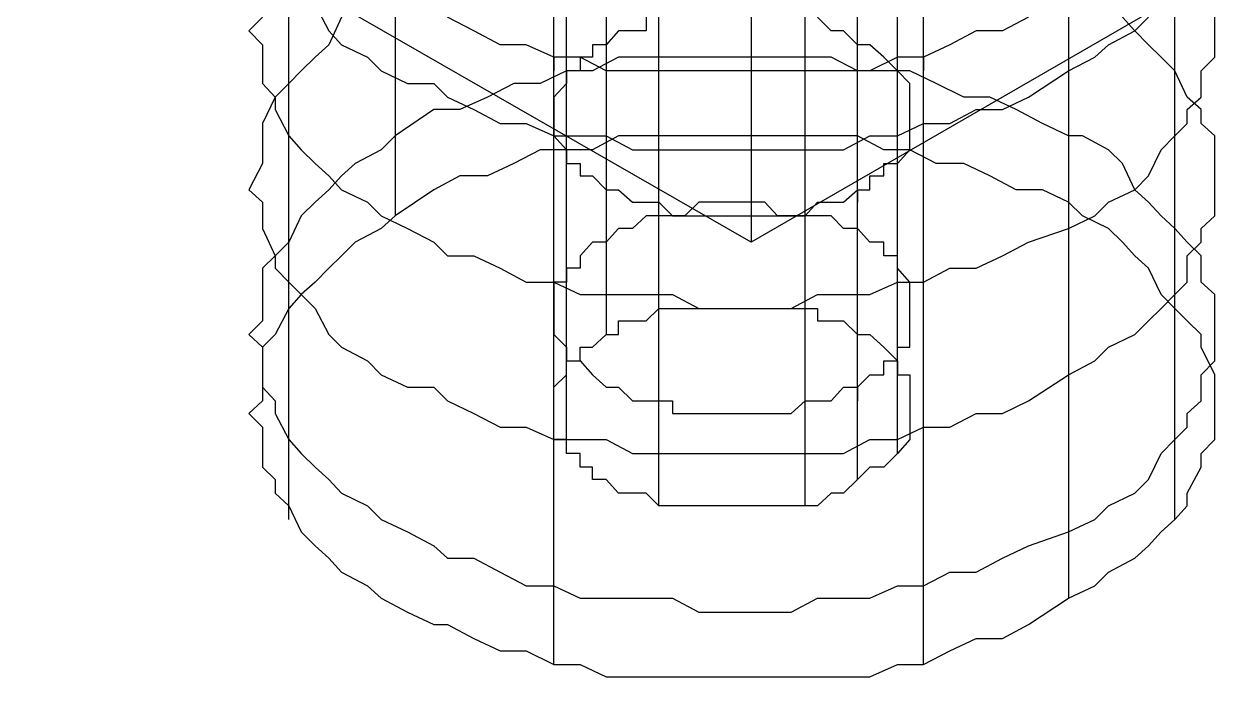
# Model space of a CAD drawing. Header units: millimetres. Extents: x 0 to 2112, y 8 to 1252.
# Drawn here: x 395.7 to 419.74, y 852.62 to 865.66 of the extents above; entities that cross this region are included whole.
import ezdxf

# ---------------------------------------------------------------- set-up
doc = ezdxf.new("R2010")
doc.units = ezdxf.units.MM
doc.layers.get('0').update_dxf_attribs({"linetype": 'CONTINUOUS'})

msp = doc.modelspace()

# ---------------------------------------------------------------- linework, layer by layer
at = {"color": 9}
for p, q in [((410.221, 861.303), (367.986, 885.55)), ((410.221, 861.303), (367.986, 885.55)), ((452.212, 885.55), (410.221, 861.303)), ((452.212, 885.55), (410.221, 861.303)), ((408.376, 859.98), (408.376, 875.52)), ((411.297, 859.98), (411.297, 875.52)), ((406.28, 863.148), (406.28, 875.273)), ((413.664, 863.148), (413.664, 875.273)), ((407.328, 874.995), (407.328, 859.458)), ((407.328, 874.995), (407.328, 859.458)), ((406.531, 858.658), (406.531, 874.473)), ((413.142, 858.658), (413.142, 874.473)), ((403.112, 873.951), (403.112, 861.826)), ((403.112, 873.951), (403.112, 861.826)), ((406.531, 857.088), (406.531, 872.903)), ((413.142, 857.088), (413.142, 872.903)), ((400.992, 859.98), (400.992, 872.106)), ((412.341, 856.566), (412.341, 872.106)), ((412.341, 856.566), (412.341, 872.106)), ((418.68, 859.98), (418.68, 872.106)), ((408.376, 856.04), (408.376, 871.58)), ((411.297, 856.04), (411.297, 871.58)), ((400.992, 855.765), (400.992, 867.89)), ((418.68, 855.765), (418.68, 867.89)), ((410.221, 866.567), (410.221, 861.303)), ((410.221, 866.567), (410.221, 861.303)), ((416.556, 866.316), (416.556, 854.195)), ((416.556, 866.316), (416.556, 854.195)), ((401.514, 866.041), (401.789, 865.519)), ((400.466, 865.794), (400.191, 865.519)), ((402.04, 865.794), (401.789, 865.244)), ((404.682, 865.519), (404.16, 865.794)), ((404.682, 865.519), (404.16, 865.794)), ((408.125, 865.794), (408.125, 865.519)), ((411.819, 865.519), (411.543, 865.794)), ((415.759, 865.794), (415.237, 865.519)), ((415.759, 865.794), (415.237, 865.519)), ((417.879, 865.519), (417.632, 865.794)), ((417.879, 865.519), (418.155, 865.794)), ((419.477, 865.244), (419.477, 865.794)), ((400.191, 865.519), (400.466, 865.244)), ((401.789, 865.519), (402.04, 865.244)), ((405.208, 865.244), (404.682, 865.519)), ((405.208, 865.244), (404.682, 865.519)), ((407.575, 865.519), (407.328, 865.244)), ((407.85, 865.519), (407.575, 865.519)), ((408.125, 865.519), (407.85, 865.519)), ((412.066, 865.519), (411.819, 865.519)), ((412.341, 865.244), (412.066, 865.519)), ((412.066, 865.519), (412.066, 865.519)), ((414.711, 865.519), (414.189, 865.244)), ((414.711, 865.519), (414.189, 865.244)), ((415.237, 865.519), (414.711, 865.519)), ((415.237, 865.519), (414.711, 865.519)), ((417.357, 865.244), (417.879, 865.519)), ((418.155, 865.244), (417.879, 865.519)), ((400.466, 865.244), (400.466, 864.722)), ((401.789, 865.244), (401.514, 864.997)), ((402.04, 865.244), (402.562, 864.997)), ((405.73, 865.244), (405.208, 865.244)), ((405.73, 865.244), (405.208, 865.244)), ((406.28, 864.997), (405.73, 865.244)), ((406.28, 864.997), (405.73, 865.244)), ((407.328, 865.244), (407.053, 865.244)), ((407.053, 865.244), (407.053, 864.997)), ((407.328, 865.244), (407.328, 864.997)), ((412.591, 865.244), (412.341, 865.244)), ((412.866, 864.997), (412.591, 865.244)), ((412.591, 865.244), (412.591, 865.244)), ((414.189, 865.244), (413.664, 864.997)), ((414.189, 865.244), (413.664, 864.997)), ((417.082, 864.997), (417.357, 865.244)), ((418.405, 864.997), (418.155, 865.244)), ((419.477, 864.997), (419.477, 865.244)), ((401.514, 864.997), (401.239, 864.722)), ((402.562, 864.997), (402.837, 864.722)), ((406.28, 852.872), (406.28, 864.997)), ((406.28, 864.997), (406.28, 864.722)), ((406.806, 864.997), (406.28, 864.997)), ((406.806, 864.997), (406.28, 864.997)), ((407.328, 864.722), (406.806, 864.997)), ((407.328, 864.722), (406.806, 864.997)), ((407.053, 864.997), (406.806, 864.997)), ((406.806, 864.997), (406.806, 864.997)), ((406.806, 864.997), (406.806, 864.722)), ((407.575, 864.997), (407.053, 864.722)), ((408.376, 864.997), (407.575, 864.997)), ((408.898, 864.997), (408.376, 864.997)), ((409.448, 864.997), (408.898, 864.997)), ((409.974, 864.997), (409.448, 864.997)), ((410.496, 864.997), (409.974, 864.997)), ((411.297, 864.997), (410.496, 864.997)), ((411.819, 864.997), (411.297, 864.997)), ((412.341, 864.722), (411.819, 864.997)), ((413.142, 864.997), (412.591, 864.722)), ((413.142, 864.997), (412.591, 864.722)), ((413.142, 864.722), (412.866, 864.997)), ((412.866, 864.997), (412.866, 864.997)), ((413.664, 864.997), (413.142, 864.997)), ((413.664, 864.997), (413.142, 864.997)), ((413.664, 852.872), (413.664, 864.997)), ((413.664, 864.997), (413.664, 864.722)), ((416.556, 864.722), (417.082, 864.997)), ((418.68, 864.722), (418.405, 864.997)), ((419.202, 864.722), (419.477, 864.997)), ((400.466, 864.722), (400.466, 864.471)), ((401.239, 864.722), (400.992, 864.471)), ((402.837, 864.722), (403.359, 864.471)), ((406.531, 864.722), (406.005, 864.471)), ((407.053, 864.722), (406.531, 864.722)), ((406.806, 864.722), (406.531, 864.722)), ((406.531, 864.722), (406.531, 864.471)), ((407.85, 864.722), (407.328, 864.722)), ((407.85, 864.722), (407.328, 864.722)), ((408.651, 864.722), (407.85, 864.722)), ((408.651, 864.722), (407.85, 864.722)), ((409.173, 864.722), (408.651, 864.722)), ((409.173, 864.722), (408.651, 864.722)), ((409.698, 864.722), (409.173, 864.722)), ((409.698, 864.722), (409.173, 864.722)), ((410.221, 864.722), (409.698, 864.722)), ((410.221, 864.722), (409.698, 864.722)), ((411.021, 864.722), (410.221, 864.722)), ((411.021, 864.722), (410.221, 864.722)), ((411.543, 864.722), (411.021, 864.722)), ((411.543, 864.722), (411.021, 864.722)), ((412.066, 864.722), (411.543, 864.722)), ((412.066, 864.722), (411.543, 864.722)), ((412.591, 864.722), (412.066, 864.722)), ((412.591, 864.722), (412.066, 864.722)), ((412.866, 864.722), (412.341, 864.722)), ((413.389, 864.722), (412.866, 864.722)), ((413.389, 864.471), (413.142, 864.722)), ((413.142, 864.722), (413.142, 864.722)), ((413.142, 864.722), (413.142, 864.722)), ((413.914, 864.471), (413.389, 864.722)), ((415.759, 864.196), (416.556, 864.722)), ((416.556, 864.722), (416.556, 864.471)), ((418.927, 864.196), (418.68, 864.722)), ((419.202, 864.196), (419.202, 864.722)), ((400.466, 864.471), (400.717, 864.196)), ((400.992, 864.471), (400.717, 864.196)), ((403.359, 864.471), (403.885, 864.471)), ((403.885, 864.471), (404.16, 864.196)), ((405.483, 864.471), (404.957, 864.196)), ((406.005, 864.471), (405.483, 864.471)), ((406.531, 864.471), (406.28, 864.196)), ((406.531, 864.471), (406.531, 864.471)), ((413.389, 864.196), (413.389, 864.471)), ((413.389, 864.471), (413.389, 864.471)), ((414.464, 864.196), (413.914, 864.471)), ((400.717, 864.196), (400.466, 863.674)), ((400.717, 864.196), (400.717, 863.949)), ((404.16, 864.196), (404.682, 863.949)), ((404.957, 864.196), (404.407, 863.949)), ((406.28, 864.196), (406.28, 864.196)), ((406.28, 864.196), (406.28, 863.949)), ((413.389, 863.949), (413.389, 864.196)), ((413.389, 864.196), (413.389, 864.196)), ((414.987, 864.196), (414.464, 864.196)), ((415.509, 863.949), (414.987, 864.196)), ((415.237, 863.949), (415.759, 864.196)), ((419.202, 863.949), (418.927, 864.196)), ((418.927, 863.949), (419.202, 864.196)), ((400.717, 863.949), (400.992, 863.424)), ((403.885, 863.949), (403.112, 863.424)), ((404.407, 863.949), (403.885, 863.949)), ((404.682, 863.949), (405.208, 863.674)), ((406.28, 863.949), (406.28, 863.949)), ((406.28, 863.949), (406.28, 863.949)), ((406.28, 863.949), (406.28, 863.674)), ((413.389, 863.674), (413.389, 863.949)), ((413.389, 863.949), (413.389, 863.949)), ((414.189, 863.674), (414.711, 863.949)), ((414.711, 863.949), (415.237, 863.949)), ((416.034, 863.674), (415.509, 863.949)), ((418.927, 863.674), (418.927, 863.949)), ((419.202, 863.674), (419.202, 863.949)), ((400.466, 863.674), (400.466, 863.424)), ((405.208, 863.674), (405.73, 863.674)), ((405.73, 863.674), (406.28, 863.424)), ((406.28, 863.674), (406.28, 863.674)), ((406.28, 863.674), (406.28, 863.424)), ((413.142, 863.424), (413.664, 863.674)), ((413.389, 863.424), (413.389, 863.674)), ((413.389, 863.674), (413.389, 863.674)), ((413.664, 863.674), (414.189, 863.674)), ((416.556, 863.424), (416.034, 863.674)), ((418.68, 863.424), (418.927, 863.674)), ((419.477, 863.424), (419.202, 863.674)), ((400.466, 863.424), (400.466, 863.148)), ((400.992, 863.424), (401.239, 863.148)), ((403.112, 863.424), (402.837, 863.148)), ((403.112, 863.424), (403.112, 863.148)), ((406.28, 863.424), (406.806, 863.424)), ((406.28, 863.424), (406.28, 863.424)), ((406.28, 863.424), (406.531, 863.148)), ((406.806, 863.424), (407.328, 863.424)), ((407.575, 863.424), (407.053, 863.148)), ((407.575, 863.424), (407.053, 863.148)), ((407.328, 863.424), (407.85, 863.148)), ((408.376, 863.424), (407.575, 863.424)), ((408.376, 863.424), (407.575, 863.424)), ((408.898, 863.424), (408.376, 863.424)), ((408.898, 863.424), (408.376, 863.424)), ((409.448, 863.424), (408.898, 863.424)), ((409.448, 863.424), (408.898, 863.424)), ((409.974, 863.424), (409.448, 863.424)), ((409.974, 863.424), (409.448, 863.424)), ((410.496, 863.424), (409.974, 863.424)), ((410.496, 863.424), (409.974, 863.424)), ((411.297, 863.424), (410.496, 863.424)), ((411.297, 863.424), (410.496, 863.424)), ((411.819, 863.424), (411.297, 863.424)), ((411.819, 863.424), (411.297, 863.424)), ((412.341, 863.424), (411.819, 863.424)), ((412.341, 863.424), (411.819, 863.424)), ((412.066, 863.148), (412.591, 863.424)), ((412.866, 863.148), (412.341, 863.424)), ((412.866, 863.148), (412.341, 863.424)), ((412.591, 863.424), (413.142, 863.424)), ((413.389, 863.148), (413.389, 863.424)), ((413.389, 863.424), (413.389, 863.424)), ((416.832, 863.424), (416.556, 863.424)), ((417.357, 863.148), (416.832, 863.424)), ((418.405, 863.148), (418.68, 863.424)), ((419.477, 862.873), (419.477, 863.424)), ((400.466, 863.148), (400.466, 862.873)), ((401.239, 863.148), (401.514, 862.873)), ((402.837, 863.148), (402.315, 862.873)), ((406.005, 863.148), (405.483, 862.873)), ((406.005, 863.148), (405.483, 862.873)), ((406.531, 863.148), (406.005, 863.148)), ((406.531, 863.148), (406.005, 863.148)), ((407.053, 863.148), (406.531, 863.148)), ((407.053, 863.148), (406.531, 863.148)), ((406.531, 863.148), (406.531, 863.148)), ((406.531, 863.148), (406.531, 862.873)), ((407.85, 863.148), (408.651, 863.148)), ((408.651, 863.148), (409.173, 863.148)), ((409.173, 863.148), (409.698, 863.148)), ((409.698, 863.148), (410.221, 863.148)), ((410.221, 863.148), (411.021, 863.148)), ((411.021, 863.148), (411.543, 863.148)), ((411.543, 863.148), (412.066, 863.148)), ((413.389, 863.148), (412.866, 863.148)), ((413.389, 863.148), (412.866, 863.148)), ((413.142, 862.873), (413.389, 863.148)), ((413.914, 862.873), (413.389, 863.148)), ((413.914, 862.873), (413.389, 863.148)), ((413.389, 863.148), (413.389, 863.148)), ((417.632, 862.873), (417.357, 863.148)), ((418.155, 862.626), (418.405, 863.148)), ((400.466, 862.873), (400.191, 862.351)), ((401.514, 862.873), (401.789, 862.626)), ((402.315, 862.873), (402.04, 862.626)), ((405.483, 862.873), (404.957, 862.626)), ((405.483, 862.873), (404.957, 862.626)), ((406.531, 862.873), (406.806, 862.873)), ((406.806, 862.873), (406.806, 862.626)), ((412.866, 862.626), (412.866, 862.873)), ((412.866, 862.873), (413.142, 862.873)), ((413.142, 862.873), (413.142, 862.873)), ((414.464, 862.873), (413.914, 862.873)), ((414.464, 862.873), (413.914, 862.873)), ((414.987, 862.626), (414.464, 862.873)), ((414.987, 862.626), (414.464, 862.873)), ((417.879, 862.351), (417.632, 862.873)), ((419.477, 862.626), (419.477, 862.873)), ((402.04, 862.626), (401.789, 862.351)), ((401.789, 862.626), (402.04, 862.351)), ((404.407, 862.626), (403.885, 862.351)), ((404.407, 862.626), (403.885, 862.351)), ((404.957, 862.626), (404.407, 862.626)), ((404.957, 862.626), (404.407, 862.626)), ((406.806, 862.626), (407.053, 862.626)), ((407.053, 862.626), (407.053, 862.626)), ((407.053, 862.626), (407.328, 862.351)), ((412.591, 862.351), (412.591, 862.626)), ((412.591, 862.626), (412.866, 862.626)), ((415.509, 862.351), (414.987, 862.626)), ((415.509, 862.351), (414.987, 862.626)), ((417.879, 862.351), (418.155, 862.626)), ((419.477, 862.351), (419.477, 862.626)), ((400.191, 862.351), (400.466, 862.101)), ((401.789, 862.351), (401.514, 862.101)), ((402.04, 862.351), (402.562, 862.101)), ((403.885, 862.351), (403.112, 861.826)), ((403.885, 862.351), (403.112, 861.826)), ((407.328, 862.351), (407.328, 862.351)), ((407.328, 862.351), (407.575, 862.351)), ((407.575, 862.351), (407.85, 862.101)), ((412.066, 862.101), (412.341, 862.351)), ((412.341, 862.351), (412.591, 862.351)), ((412.341, 862.351), (412.341, 862.101)), ((416.034, 862.351), (415.509, 862.351)), ((416.034, 862.351), (415.509, 862.351)), ((416.556, 862.101), (416.034, 862.351)), ((416.556, 862.101), (416.034, 862.351)), ((417.357, 862.101), (417.879, 862.351)), ((418.155, 862.101), (417.879, 862.351)), ((419.477, 861.826), (419.477, 862.351)), ((400.466, 862.101), (400.466, 861.826)), ((401.514, 862.101), (401.239, 861.826)), ((402.562, 862.101), (402.837, 861.826)), ((407.85, 862.101), (407.85, 862.101)), ((407.85, 862.101), (408.125, 862.101)), ((408.125, 862.101), (408.376, 862.101)), ((408.376, 862.101), (408.651, 861.826)), ((409.173, 862.101), (408.898, 861.826)), ((409.448, 862.101), (409.173, 862.101)), ((409.173, 862.101), (409.173, 862.101)), ((409.698, 862.101), (409.448, 862.101)), ((409.974, 862.101), (409.698, 862.101)), ((410.221, 862.101), (409.974, 862.101)), ((410.496, 862.101), (410.221, 862.101)), ((410.746, 861.826), (410.496, 862.101)), ((410.496, 862.101), (410.496, 862.101)), ((411.297, 861.826), (411.543, 862.101)), ((411.543, 862.101), (411.819, 862.101)), ((411.819, 862.101), (411.819, 862.101)), ((411.819, 862.101), (412.066, 862.101)), ((416.832, 861.826), (416.556, 862.101)), ((416.832, 861.826), (416.556, 862.101)), ((417.082, 861.826), (417.357, 862.101)), ((418.405, 861.826), (418.155, 862.101)), ((400.466, 861.826), (400.466, 861.579)), ((401.239, 861.826), (400.992, 861.303)), ((403.112, 861.826), (402.837, 861.579)), ((402.837, 861.826), (403.359, 861.579)), ((403.112, 861.826), (402.837, 861.579)), ((408.125, 861.826), (407.85, 861.579)), ((408.376, 861.826), (408.125, 861.826)), ((408.125, 861.826), (408.125, 861.826)), ((408.651, 861.826), (408.376, 861.826)), ((408.898, 861.826), (408.651, 861.826)), ((408.651, 861.826), (408.651, 861.826)), ((408.651, 861.826), (408.898, 861.826)), ((408.898, 861.826), (409.173, 861.826)), ((409.173, 861.826), (409.448, 861.826)), ((409.448, 861.826), (409.698, 861.826)), ((409.698, 861.826), (409.698, 861.826)), ((409.698, 861.826), (409.974, 861.826)), ((409.974, 861.826), (410.221, 861.826)), ((410.221, 861.826), (410.496, 861.826)), ((410.496, 861.826), (410.746, 861.826)), ((411.021, 861.826), (410.746, 861.826)), ((410.746, 861.826), (411.021, 861.826)), ((411.297, 861.826), (411.021, 861.826)), ((411.021, 861.826), (411.021, 861.826)), ((411.021, 861.826), (411.297, 861.826)), ((411.543, 861.826), (411.297, 861.826)), ((411.819, 861.826), (411.543, 861.826)), ((411.543, 861.826), (411.543, 861.826)), ((412.066, 861.579), (411.819, 861.826)), ((416.556, 861.579), (417.082, 861.826)), ((417.357, 861.579), (416.832, 861.826)), ((417.357, 861.579), (416.832, 861.826)), ((418.68, 861.579), (418.405, 861.826)), ((419.202, 861.579), (419.477, 861.826)), ((400.466, 861.579), (400.717, 861.028)), ((402.837, 861.579), (402.315, 861.303)), ((402.837, 861.579), (402.315, 861.303)), ((403.359, 861.579), (403.885, 861.303)), ((407.575, 861.579), (407.328, 861.303)), ((407.85, 861.579), (407.575, 861.579)), ((412.341, 861.579), (412.066, 861.579)), ((412.066, 861.579), (412.066, 861.579)), ((412.591, 861.303), (412.341, 861.579)), ((415.759, 861.303), (416.556, 861.579)), ((416.556, 861.579), (416.556, 861.303)), ((417.632, 861.303), (417.357, 861.579)), ((417.632, 861.303), (417.357, 861.579)), ((418.927, 861.303), (418.68, 861.579)), ((419.202, 861.303), (419.202, 861.579)), ((400.992, 861.303), (400.717, 861.028)), ((402.315, 861.303), (402.04, 861.028)), ((402.315, 861.303), (402.04, 861.028)), ((403.885, 861.303), (404.16, 861.028)), ((407.053, 861.303), (406.806, 861.028)), ((407.328, 861.303), (407.053, 861.303)), ((407.053, 861.303), (407.053, 861.303)), ((407.328, 861.303), (407.328, 861.028)), ((412.866, 861.303), (412.591, 861.303)), ((412.591, 861.303), (412.591, 861.303)), ((412.866, 861.028), (412.866, 861.303)), ((415.237, 861.028), (415.759, 861.303)), ((417.879, 861.028), (417.632, 861.303)), ((417.879, 861.028), (417.632, 861.303)), ((419.202, 861.028), (418.927, 861.303)), ((418.927, 861.028), (419.202, 861.303)), ((400.717, 861.028), (400.466, 860.781)), ((400.717, 861.028), (400.717, 860.781)), ((402.04, 861.028), (401.789, 860.781)), ((402.04, 861.028), (401.789, 860.781)), ((404.16, 861.028), (404.682, 861.028)), ((404.682, 861.028), (405.208, 860.781)), ((406.806, 861.028), (406.806, 861.028)), ((406.806, 861.028), (406.806, 860.781)), ((413.142, 861.028), (412.866, 861.028)), ((413.142, 860.781), (413.142, 861.028)), ((414.711, 860.781), (415.237, 861.028)), ((418.155, 860.781), (417.879, 861.028)), ((418.155, 860.781), (417.879, 861.028)), ((418.927, 860.506), (418.927, 861.028)), ((419.202, 860.506), (419.202, 861.028)), ((400.466, 860.781), (400.466, 860.506)), ((400.717, 860.781), (400.992, 860.506)), ((401.789, 860.781), (401.514, 860.506)), ((401.789, 860.781), (401.514, 860.506)), ((405.208, 860.781), (405.73, 860.506)), ((406.806, 860.781), (406.531, 860.781)), ((406.531, 860.781), (406.531, 860.781)), ((406.531, 860.781), (406.531, 860.506)), ((413.389, 860.506), (413.142, 860.781)), ((413.142, 860.781), (413.142, 860.781)), ((413.664, 860.506), (414.189, 860.781)), ((414.189, 860.781), (414.711, 860.781)), ((418.405, 860.256), (418.155, 860.781)), ((418.405, 860.256), (418.155, 860.781)), ((400.466, 860.506), (400.466, 859.98)), ((400.992, 860.506), (401.239, 860.256)), ((401.514, 860.506), (401.239, 860.256)), ((401.514, 860.506), (401.239, 860.256)), ((405.73, 860.506), (406.28, 860.506)), ((406.28, 860.506), (406.806, 860.256)), ((406.531, 860.506), (406.28, 860.506)), ((406.28, 860.506), (406.28, 860.256)), ((412.591, 860.256), (413.142, 860.506)), ((413.142, 860.506), (413.664, 860.506)), ((413.389, 860.256), (413.389, 860.506)), ((413.389, 860.506), (413.389, 860.506)), ((418.68, 860.256), (418.927, 860.506)), ((419.477, 860.256), (419.202, 860.506)), ((401.239, 860.256), (400.992, 859.98)), ((401.239, 860.256), (400.992, 859.98)), ((401.239, 860.256), (401.514, 859.98)), ((406.28, 860.256), (406.28, 860.256)), ((406.28, 860.256), (406.28, 859.98)), ((406.806, 860.256), (407.328, 860.256)), ((407.328, 860.256), (407.85, 860.256)), ((407.85, 860.256), (408.651, 860.256)), ((408.651, 860.256), (409.173, 859.98)), ((411.021, 859.98), (411.543, 860.256)), ((411.543, 860.256), (412.066, 860.256)), ((412.066, 860.256), (412.591, 860.256)), ((413.389, 859.98), (413.389, 860.256)), ((413.389, 860.256), (413.389, 860.256)), ((418.68, 859.98), (418.405, 860.256)), ((418.405, 859.98), (418.68, 860.256)), ((418.68, 859.98), (418.405, 860.256)), ((419.477, 859.98), (419.477, 860.256)), ((400.466, 859.98), (400.466, 859.734)), ((400.992, 859.98), (400.717, 859.458)), ((400.992, 859.98), (400.717, 859.458)), ((401.514, 859.98), (401.789, 859.458)), ((406.28, 859.98), (406.28, 859.98)), ((406.28, 859.98), (406.28, 859.734)), ((408.125, 859.734), (408.376, 859.98)), ((408.125, 859.734), (408.376, 859.98)), ((408.376, 859.98), (408.651, 859.98)), ((408.376, 859.98), (408.651, 859.98)), ((408.651, 859.98), (408.898, 859.98)), ((408.651, 859.98), (408.898, 859.98)), ((408.898, 859.98), (409.173, 859.98)), ((408.898, 859.98), (409.173, 859.98)), ((409.173, 859.98), (409.698, 859.98)), ((409.173, 859.98), (409.173, 859.98)), ((409.173, 859.98), (409.448, 859.98)), ((409.173, 859.98), (409.173, 859.98)), ((409.173, 859.98), (409.448, 859.98)), ((409.448, 859.98), (409.698, 859.98)), ((409.448, 859.98), (409.698, 859.98)), ((409.698, 859.98), (410.221, 859.98)), ((409.698, 859.98), (409.974, 859.98)), ((409.698, 859.98), (409.974, 859.98)), ((409.974, 859.98), (410.221, 859.98)), ((409.974, 859.98), (410.221, 859.98)), ((410.221, 859.98), (411.021, 859.98)), ((410.221, 859.98), (410.496, 859.98)), ((410.221, 859.98), (410.496, 859.98)), ((410.496, 859.98), (410.496, 859.98)), ((410.496, 859.98), (410.746, 859.98)), ((410.496, 859.98), (410.496, 859.98)), ((410.496, 859.98), (410.746, 859.98)), ((410.746, 859.98), (411.021, 859.98)), ((410.746, 859.98), (411.021, 859.98)), ((411.021, 859.98), (411.297, 859.98)), ((411.021, 859.98), (411.297, 859.98)), ((411.297, 859.98), (411.543, 859.98)), ((411.297, 859.98), (411.543, 859.98)), ((411.543, 859.98), (411.543, 859.734)), ((411.543, 859.98), (411.543, 859.734)), ((413.389, 859.734), (413.389, 859.98)), ((413.389, 859.98), (413.389, 859.98)), ((418.155, 859.734), (418.405, 859.98)), ((418.927, 859.734), (418.68, 859.98)), ((418.927, 859.734), (418.68, 859.98)), ((419.477, 859.734), (419.477, 859.98)), ((400.466, 859.734), (400.191, 859.458)), ((406.28, 859.734), (406.28, 859.734)), ((406.28, 859.734), (406.28, 859.458)), ((407.575, 859.458), (407.575, 859.734)), ((407.575, 859.734), (407.85, 859.734)), ((407.575, 859.458), (407.575, 859.734)), ((407.575, 859.734), (407.85, 859.734)), ((407.85, 859.734), (408.125, 859.734)), ((407.85, 859.734), (408.125, 859.734)), ((408.125, 859.734), (408.125, 859.734)), ((408.125, 859.734), (408.125, 859.734)), ((411.543, 859.734), (411.819, 859.734)), ((411.543, 859.734), (411.819, 859.734)), ((411.819, 859.734), (412.066, 859.734)), ((411.819, 859.734), (412.066, 859.734)), ((412.066, 859.734), (412.066, 859.734)), ((412.066, 859.734), (412.341, 859.458)), ((412.066, 859.734), (412.066, 859.734)), ((412.066, 859.734), (412.341, 859.458)), ((413.389, 859.458), (413.389, 859.734)), ((413.389, 859.734), (413.389, 859.734)), ((413.389, 859.734), (413.389, 859.734)), ((417.879, 859.458), (418.155, 859.734)), ((419.202, 859.458), (418.927, 859.734)), ((419.202, 859.458), (418.927, 859.734)), ((419.477, 859.208), (419.477, 859.734)), ((400.191, 859.458), (400.466, 859.208)), ((400.717, 859.458), (400.466, 859.208)), ((400.717, 859.458), (400.466, 859.208)), ((401.789, 859.458), (402.04, 859.208)), ((406.28, 859.458), (406.28, 859.458)), ((406.28, 859.458), (406.531, 859.208)), ((407.053, 859.208), (407.328, 859.458)), ((407.053, 859.208), (407.328, 859.458)), ((407.328, 859.458), (407.575, 859.458)), ((407.328, 859.458), (407.575, 859.458)), ((412.341, 859.458), (412.591, 859.458)), ((412.341, 859.458), (412.591, 859.458)), ((412.591, 859.458), (412.591, 859.458)), ((412.591, 859.458), (412.866, 859.208)), ((412.591, 859.458), (412.591, 859.458)), ((412.591, 859.458), (412.866, 859.208)), ((413.389, 859.208), (413.389, 859.458)), ((413.389, 859.458), (413.389, 859.458)), ((417.357, 859.208), (417.879, 859.458)), ((419.202, 859.208), (419.202, 859.458)), ((419.202, 859.208), (419.202, 859.458)), ((400.466, 859.208), (400.466, 858.933)), ((400.466, 859.208), (400.466, 858.658)), ((400.466, 859.208), (400.466, 858.933)), ((402.04, 859.208), (402.562, 858.933)), ((406.531, 859.208), (406.531, 859.208)), ((406.531, 859.208), (406.531, 858.933)), ((406.806, 858.933), (406.806, 859.208)), ((406.806, 859.208), (406.806, 859.208)), ((406.806, 859.208), (407.053, 859.208)), ((406.806, 858.933), (406.806, 859.208)), ((406.806, 859.208), (406.806, 859.208)), ((406.806, 859.208), (407.053, 859.208)), ((412.866, 859.208), (412.866, 859.208)), ((412.866, 859.208), (413.142, 858.933)), ((412.866, 859.208), (412.866, 859.208)), ((412.866, 859.208), (413.142, 858.933)), ((413.142, 858.933), (413.142, 859.208)), ((413.142, 859.208), (413.389, 859.208)), ((417.082, 858.933), (417.357, 859.208)), ((419.477, 858.658), (419.202, 859.208)), ((419.477, 858.658), (419.202, 859.208)), ((419.477, 858.933), (419.477, 859.208)), ((400.466, 858.933), (400.466, 858.658)), ((400.466, 858.933), (400.466, 858.658)), ((402.562, 858.933), (402.837, 858.658)), ((406.531, 858.933), (406.806, 858.933)), ((406.531, 858.658), (406.531, 858.933)), ((406.531, 858.933), (406.806, 858.933)), ((406.531, 858.658), (406.531, 858.933)), ((406.531, 858.933), (406.806, 858.933)), ((406.806, 858.933), (406.806, 858.933)), ((406.806, 858.933), (407.053, 858.658)), ((412.866, 858.658), (412.866, 858.933)), ((412.866, 858.933), (413.142, 858.933)), ((413.142, 858.933), (413.142, 858.933)), ((413.142, 858.933), (413.142, 858.658)), ((413.142, 858.933), (413.142, 858.933)), ((413.142, 858.933), (413.142, 858.658)), ((416.556, 858.658), (417.082, 858.933)), ((419.202, 858.658), (419.477, 858.933)), ((400.466, 858.658), (400.466, 858.135)), ((400.466, 858.658), (400.466, 858.411)), ((400.466, 858.658), (400.466, 858.135)), ((402.837, 858.658), (403.359, 858.411)), ((406.28, 858.411), (406.531, 858.658)), ((406.28, 858.411), (406.531, 858.658)), ((406.531, 858.658), (406.531, 858.658)), ((406.531, 858.658), (406.531, 858.658)), ((407.053, 858.658), (407.053, 858.658)), ((407.053, 858.658), (407.328, 858.411)), ((412.341, 858.411), (412.591, 858.658)), ((412.591, 858.658), (412.591, 858.658)), ((412.591, 858.658), (412.866, 858.658)), ((413.142, 858.658), (413.389, 858.658)), ((413.142, 858.658), (413.389, 858.658)), ((413.389, 858.658), (413.389, 858.658)), ((413.389, 858.658), (413.389, 858.411)), ((413.389, 858.658), (413.389, 858.658)), ((413.389, 858.658), (413.389, 858.411)), ((415.759, 858.135), (416.556, 858.658)), ((416.556, 858.658), (416.556, 858.411)), ((419.202, 858.135), (419.202, 858.658)), ((419.477, 858.411), (419.477, 858.658)), ((419.477, 858.411), (419.477, 858.658)), ((400.466, 858.411), (400.717, 858.135)), ((403.359, 858.411), (403.885, 858.411)), ((403.885, 858.411), (404.16, 858.135)), ((406.28, 858.135), (406.28, 858.411)), ((406.28, 858.411), (406.28, 858.411)), ((406.28, 858.135), (406.28, 858.411)), ((406.28, 858.411), (406.28, 858.411)), ((407.328, 858.411), (407.328, 858.411)), ((407.328, 858.411), (407.575, 858.411)), ((407.575, 858.411), (407.85, 858.135)), ((411.819, 858.135), (412.066, 858.411)), ((412.066, 858.411), (412.341, 858.411)), ((412.341, 858.411), (412.341, 858.135)), ((413.389, 858.411), (413.389, 858.411)), ((413.389, 858.411), (413.389, 858.135)), ((413.389, 858.411), (413.389, 858.411)), ((413.389, 858.411), (413.389, 858.135)), ((419.477, 858.135), (419.477, 858.411)), ((419.477, 858.135), (419.477, 858.411)), ((400.466, 858.135), (400.191, 857.885)), ((400.466, 858.135), (400.191, 857.885)), ((400.717, 858.135), (400.717, 857.885)), ((404.16, 858.135), (404.682, 857.885)), ((406.28, 857.885), (406.28, 858.135)), ((406.28, 858.135), (406.28, 858.135)), ((406.28, 857.885), (406.28, 858.135)), ((406.28, 858.135), (406.28, 858.135)), ((407.85, 858.135), (407.85, 858.135)), ((407.85, 858.135), (408.125, 858.135)), ((408.125, 858.135), (408.376, 858.135)), ((408.376, 858.135), (408.651, 858.135)), ((408.651, 858.135), (408.651, 857.885)), ((411.021, 857.885), (411.297, 858.135)), ((411.297, 858.135), (411.543, 858.135)), ((411.543, 858.135), (411.819, 858.135)), ((411.819, 858.135), (411.819, 858.135)), ((413.389, 858.135), (413.389, 858.135)), ((413.389, 858.135), (413.389, 857.885)), ((413.389, 858.135), (413.389, 858.135)), ((413.389, 858.135), (413.389, 857.885)), ((415.237, 857.885), (415.759, 858.135)), ((418.927, 857.885), (419.202, 858.135)), ((419.477, 857.61), (419.477, 858.135)), ((419.477, 857.61), (419.477, 858.135)), ((400.191, 857.885), (400.466, 857.61)), ((400.191, 857.885), (400.466, 857.61)), ((400.717, 857.885), (400.992, 857.363)), ((404.682, 857.885), (405.208, 857.61)), ((406.28, 857.61), (406.28, 857.885)), ((406.28, 857.885), (406.28, 857.885)), ((406.28, 857.61), (406.28, 857.885)), ((406.28, 857.885), (406.28, 857.885)), ((408.651, 857.885), (408.898, 857.885)), ((408.898, 857.885), (409.173, 857.885)), ((409.173, 857.885), (409.448, 857.885)), ((409.448, 857.885), (409.698, 857.885)), ((409.698, 857.885), (409.698, 857.885)), ((409.698, 857.885), (409.974, 857.885)), ((409.974, 857.885), (410.221, 857.885)), ((410.221, 857.885), (410.496, 857.885)), ((410.496, 857.885), (410.746, 857.885)), ((410.746, 857.885), (411.021, 857.885)), ((411.021, 857.885), (411.021, 857.885)), ((413.389, 857.885), (413.389, 857.885)), ((413.389, 857.885), (413.389, 857.61)), ((413.389, 857.885), (413.389, 857.885)), ((413.389, 857.885), (413.389, 857.61)), ((414.189, 857.61), (414.711, 857.885)), ((414.711, 857.885), (415.237, 857.885)), ((418.927, 857.61), (418.927, 857.885)), ((400.466, 857.61), (400.466, 857.363)), ((400.466, 857.61), (400.466, 857.363)), ((405.208, 857.61), (405.73, 857.61)), ((405.73, 857.61), (406.28, 857.363)), ((406.28, 857.363), (406.28, 857.61)), ((406.28, 857.61), (406.28, 857.61)), ((406.28, 857.363), (406.28, 857.61)), ((406.28, 857.61), (406.28, 857.61)), ((413.142, 857.363), (413.664, 857.61)), ((413.389, 857.61), (413.389, 857.61)), ((413.389, 857.61), (413.389, 857.363)), ((413.389, 857.61), (413.389, 857.61)), ((413.389, 857.61), (413.389, 857.363)), ((413.664, 857.61), (414.189, 857.61)), ((418.68, 857.363), (418.927, 857.61)), ((419.477, 857.363), (419.477, 857.61)), ((419.477, 857.363), (419.477, 857.61)), ((400.466, 857.363), (400.466, 856.813)), ((400.466, 857.363), (400.466, 856.813)), ((400.992, 857.363), (401.239, 857.088)), ((406.28, 857.363), (406.806, 857.363)), ((406.531, 857.363), (406.28, 857.363)), ((406.531, 857.363), (406.28, 857.363)), ((406.531, 857.088), (406.531, 857.363)), ((406.531, 857.088), (406.531, 857.363)), ((406.806, 857.363), (407.328, 857.363)), ((407.328, 857.363), (407.85, 857.088)), ((412.066, 857.088), (412.591, 857.363)), ((412.591, 857.363), (413.142, 857.363)), ((413.389, 857.363), (413.142, 857.088)), ((413.389, 857.363), (413.142, 857.088)), ((413.389, 857.363), (413.389, 857.363)), ((413.389, 857.363), (413.389, 857.363)), ((418.405, 857.088), (418.68, 857.363)), ((419.202, 857.088), (419.477, 857.363)), ((419.202, 857.088), (419.477, 857.363)), ((401.239, 857.088), (401.514, 856.813)), ((406.806, 857.088), (406.531, 857.088)), ((406.531, 857.088), (406.531, 857.088)), ((406.806, 857.088), (406.531, 857.088)), ((406.531, 857.088), (406.531, 857.088)), ((406.806, 856.813), (406.806, 857.088)), ((406.806, 856.813), (406.806, 857.088)), ((407.85, 857.088), (408.651, 857.088)), ((408.651, 857.088), (409.173, 857.088)), ((409.173, 857.088), (409.698, 857.088)), ((409.698, 857.088), (410.221, 857.088)), ((410.221, 857.088), (411.021, 857.088)), ((411.021, 857.088), (411.543, 857.088)), ((411.543, 857.088), (412.066, 857.088)), ((413.142, 857.088), (412.866, 856.813)), ((413.142, 857.088), (412.866, 856.813)), ((413.142, 857.088), (413.142, 857.088)), ((413.142, 857.088), (413.142, 857.088)), ((418.155, 856.566), (418.405, 857.088)), ((419.202, 856.813), (419.202, 857.088)), ((419.202, 856.813), (419.202, 857.088)), ((400.466, 856.813), (400.717, 856.566)), ((400.466, 856.813), (400.717, 856.566)), ((401.514, 856.813), (401.789, 856.566)), ((407.053, 856.813), (406.806, 856.813)), ((407.053, 856.813), (406.806, 856.813)), ((407.053, 856.566), (407.053, 856.813)), ((407.053, 856.566), (407.053, 856.813)), ((412.591, 856.813), (412.341, 856.566)), ((412.591, 856.813), (412.341, 856.566)), ((412.866, 856.813), (412.591, 856.813)), ((412.866, 856.813), (412.591, 856.813)), ((412.866, 856.813), (412.866, 856.813)), ((412.866, 856.813), (412.866, 856.813)), ((418.927, 856.29), (419.202, 856.813)), ((418.927, 856.29), (419.202, 856.813)), ((400.717, 856.566), (400.717, 856.29)), ((400.717, 856.566), (400.717, 856.29)), ((401.789, 856.566), (402.04, 856.29)), ((407.328, 856.566), (407.053, 856.566)), ((407.328, 856.566), (407.053, 856.566)), ((407.575, 856.29), (407.328, 856.566)), ((407.328, 856.566), (407.328, 856.566)), ((407.575, 856.29), (407.328, 856.566)), ((407.328, 856.566), (407.328, 856.566)), ((412.341, 856.566), (412.066, 856.29)), ((412.341, 856.566), (412.066, 856.29)), ((412.341, 856.566), (412.341, 856.566)), ((412.341, 856.566), (412.341, 856.566)), ((417.879, 856.29), (418.155, 856.566)), ((400.717, 856.29), (400.992, 856.04)), ((400.717, 856.29), (400.992, 856.04)), ((402.04, 856.29), (402.562, 856.04)), ((407.85, 856.29), (407.575, 856.29)), ((407.85, 856.29), (407.575, 856.29)), ((408.125, 856.29), (407.85, 856.29)), ((407.85, 856.29), (407.85, 856.29)), ((408.125, 856.29), (407.85, 856.29)), ((407.85, 856.29), (407.85, 856.29)), ((408.376, 856.04), (408.125, 856.29)), ((408.376, 856.04), (408.125, 856.29)), ((411.819, 856.29), (411.543, 856.04)), ((411.819, 856.29), (411.543, 856.04)), ((412.066, 856.29), (411.819, 856.29)), ((411.819, 856.29), (411.819, 856.29)), ((412.066, 856.29), (411.819, 856.29)), ((411.819, 856.29), (411.819, 856.29)), ((417.357, 856.04), (417.879, 856.29)), ((418.927, 856.04), (418.927, 856.29)), ((418.927, 856.04), (418.927, 856.29)), ((400.992, 856.04), (401.239, 855.518)), ((400.992, 856.04), (401.239, 855.518)), ((402.562, 856.04), (402.837, 855.765)), ((408.651, 856.04), (408.376, 856.04)), ((408.651, 856.04), (408.376, 856.04)), ((408.898, 856.04), (408.651, 856.04)), ((408.651, 856.04), (408.651, 856.04)), ((408.898, 856.04), (408.651, 856.04)), ((408.651, 856.04), (408.651, 856.04)), ((409.173, 856.04), (408.898, 856.04)), ((409.173, 856.04), (408.898, 856.04)), ((409.448, 856.04), (409.173, 856.04)), ((409.448, 856.04), (409.173, 856.04)), ((409.698, 856.04), (409.448, 856.04)), ((409.698, 856.04), (409.448, 856.04)), ((409.974, 856.04), (409.698, 856.04)), ((409.698, 856.04), (409.698, 856.04)), ((409.974, 856.04), (409.698, 856.04)), ((409.698, 856.04), (409.698, 856.04)), ((410.221, 856.04), (409.974, 856.04)), ((410.221, 856.04), (409.974, 856.04)), ((410.496, 856.04), (410.221, 856.04)), ((410.496, 856.04), (410.221, 856.04)), ((410.746, 856.04), (410.496, 856.04)), ((410.746, 856.04), (410.496, 856.04)), ((411.021, 856.04), (410.746, 856.04)), ((411.021, 856.04), (410.746, 856.04)), ((411.297, 856.04), (411.021, 856.04)), ((411.021, 856.04), (411.021, 856.04)), ((411.297, 856.04), (411.021, 856.04)), ((411.021, 856.04), (411.021, 856.04)), ((411.543, 856.04), (411.297, 856.04)), ((411.543, 856.04), (411.297, 856.04)), ((417.082, 855.765), (417.357, 856.04)), ((418.68, 855.765), (418.927, 856.04)), ((418.68, 855.765), (418.927, 856.04)), ((402.837, 855.765), (403.359, 855.518)), ((416.556, 855.518), (417.082, 855.765)), ((418.405, 855.518), (418.68, 855.765)), ((418.405, 855.518), (418.68, 855.765)), ((401.239, 855.518), (401.514, 855.243)), ((401.239, 855.518), (401.514, 855.243)), ((403.359, 855.518), (403.885, 855.243)), ((415.759, 855.243), (416.556, 855.518)), ((416.556, 855.518), (416.556, 855.243)), ((418.155, 855.243), (418.405, 855.518)), ((418.155, 855.243), (418.405, 855.518)), ((401.514, 855.243), (401.789, 854.996)), ((401.514, 855.243), (401.789, 854.996)), ((403.885, 855.243), (404.16, 854.996)), ((415.237, 854.996), (415.759, 855.243)), ((417.879, 854.996), (418.155, 855.243)), ((417.879, 854.996), (418.155, 855.243)), ((401.789, 854.996), (402.04, 854.717)), ((401.789, 854.996), (402.04, 854.717)), ((404.16, 854.996), (404.682, 854.996)), ((404.682, 854.996), (405.208, 854.717)), ((414.711, 854.717), (415.237, 854.996)), ((417.357, 854.717), (417.879, 854.996)), ((417.357, 854.717), (417.879, 854.996)), ((402.04, 854.717), (402.562, 854.442)), ((402.04, 854.717), (402.562, 854.442)), ((405.208, 854.717), (405.73, 854.442)), ((413.664, 854.442), (414.189, 854.717)), ((414.189, 854.717), (414.711, 854.717)), ((417.082, 854.442), (417.357, 854.717)), ((417.082, 854.442), (417.357, 854.717)), ((402.562, 854.442), (402.837, 854.195)), ((402.562, 854.442), (402.837, 854.195)), ((405.73, 854.442), (406.28, 854.442)), ((406.28, 854.442), (406.806, 854.195)), ((412.591, 854.195), (413.142, 854.442)), ((413.142, 854.442), (413.664, 854.442)), ((416.556, 854.195), (417.082, 854.442)), ((416.556, 854.195), (417.082, 854.442)), ((402.837, 854.195), (403.359, 853.92)), ((402.837, 854.195), (403.359, 853.92)), ((406.806, 854.195), (407.328, 854.195)), ((407.328, 854.195), (407.85, 854.195)), ((407.85, 854.195), (408.651, 854.195)), ((408.651, 854.195), (409.173, 853.92)), ((411.021, 853.92), (411.543, 854.195)), ((411.543, 854.195), (412.066, 854.195)), ((412.066, 854.195), (412.591, 854.195)), ((415.759, 853.673), (416.556, 854.195)), ((415.759, 853.673), (416.556, 854.195)), ((403.359, 853.92), (403.885, 853.673)), ((403.359, 853.92), (403.885, 853.673)), ((409.173, 853.92), (409.698, 853.92)), ((409.698, 853.92), (410.221, 853.92)), ((410.221, 853.92), (411.021, 853.92)), ((403.885, 853.673), (404.16, 853.673)), ((403.885, 853.673), (404.16, 853.673)), ((404.16, 853.673), (404.682, 853.394)), ((404.16, 853.673), (404.682, 853.394)), ((415.237, 853.394), (415.759, 853.673)), ((415.237, 853.394), (415.759, 853.673)), ((404.682, 853.394), (405.208, 853.147)), ((404.682, 853.394), (405.208, 853.147)), ((414.189, 853.147), (414.711, 853.394)), ((414.189, 853.147), (414.711, 853.394)), ((414.711, 853.394), (415.237, 853.394)), ((414.711, 853.394), (415.237, 853.394)), ((405.208, 853.147), (405.73, 853.147)), ((405.208, 853.147), (405.73, 853.147)), ((405.73, 853.147), (406.28, 852.872)), ((405.73, 853.147), (406.28, 852.872)), ((413.664, 852.872), (414.189, 853.147)), ((413.664, 852.872), (414.189, 853.147)), ((406.28, 852.872), (406.806, 852.872)), ((406.28, 852.872), (406.806, 852.872)), ((406.806, 852.872), (407.328, 852.625)), ((406.806, 852.872), (407.328, 852.625)), ((412.591, 852.625), (413.142, 852.872)), ((412.591, 852.625), (413.142, 852.872)), ((413.142, 852.872), (413.664, 852.872)), ((413.142, 852.872), (413.664, 852.872)), ((407.328, 852.625), (407.85, 852.625)), ((407.328, 852.625), (407.85, 852.625)), ((407.85, 852.625), (408.651, 852.625)), ((407.85, 852.625), (408.651, 852.625)), ((408.651, 852.625), (409.173, 852.625)), ((408.651, 852.625), (409.173, 852.625)), ((409.173, 852.625), (409.698, 852.625)), ((409.173, 852.625), (409.698, 852.625)), ((409.698, 852.625), (410.221, 852.625)), ((409.698, 852.625), (410.221, 852.625)), ((410.221, 852.625), (411.021, 852.625)), ((410.221, 852.625), (411.021, 852.625)), ((411.021, 852.625), (411.543, 852.625)), ((411.021, 852.625), (411.543, 852.625)), ((411.543, 852.625), (412.066, 852.625)), ((411.543, 852.625), (412.066, 852.625)), ((412.066, 852.625), (412.591, 852.625)), ((412.066, 852.625), (412.591, 852.625))]:
    msp.add_line(p, q, dxfattribs=at)

doc.saveas('drawing.dxf')
